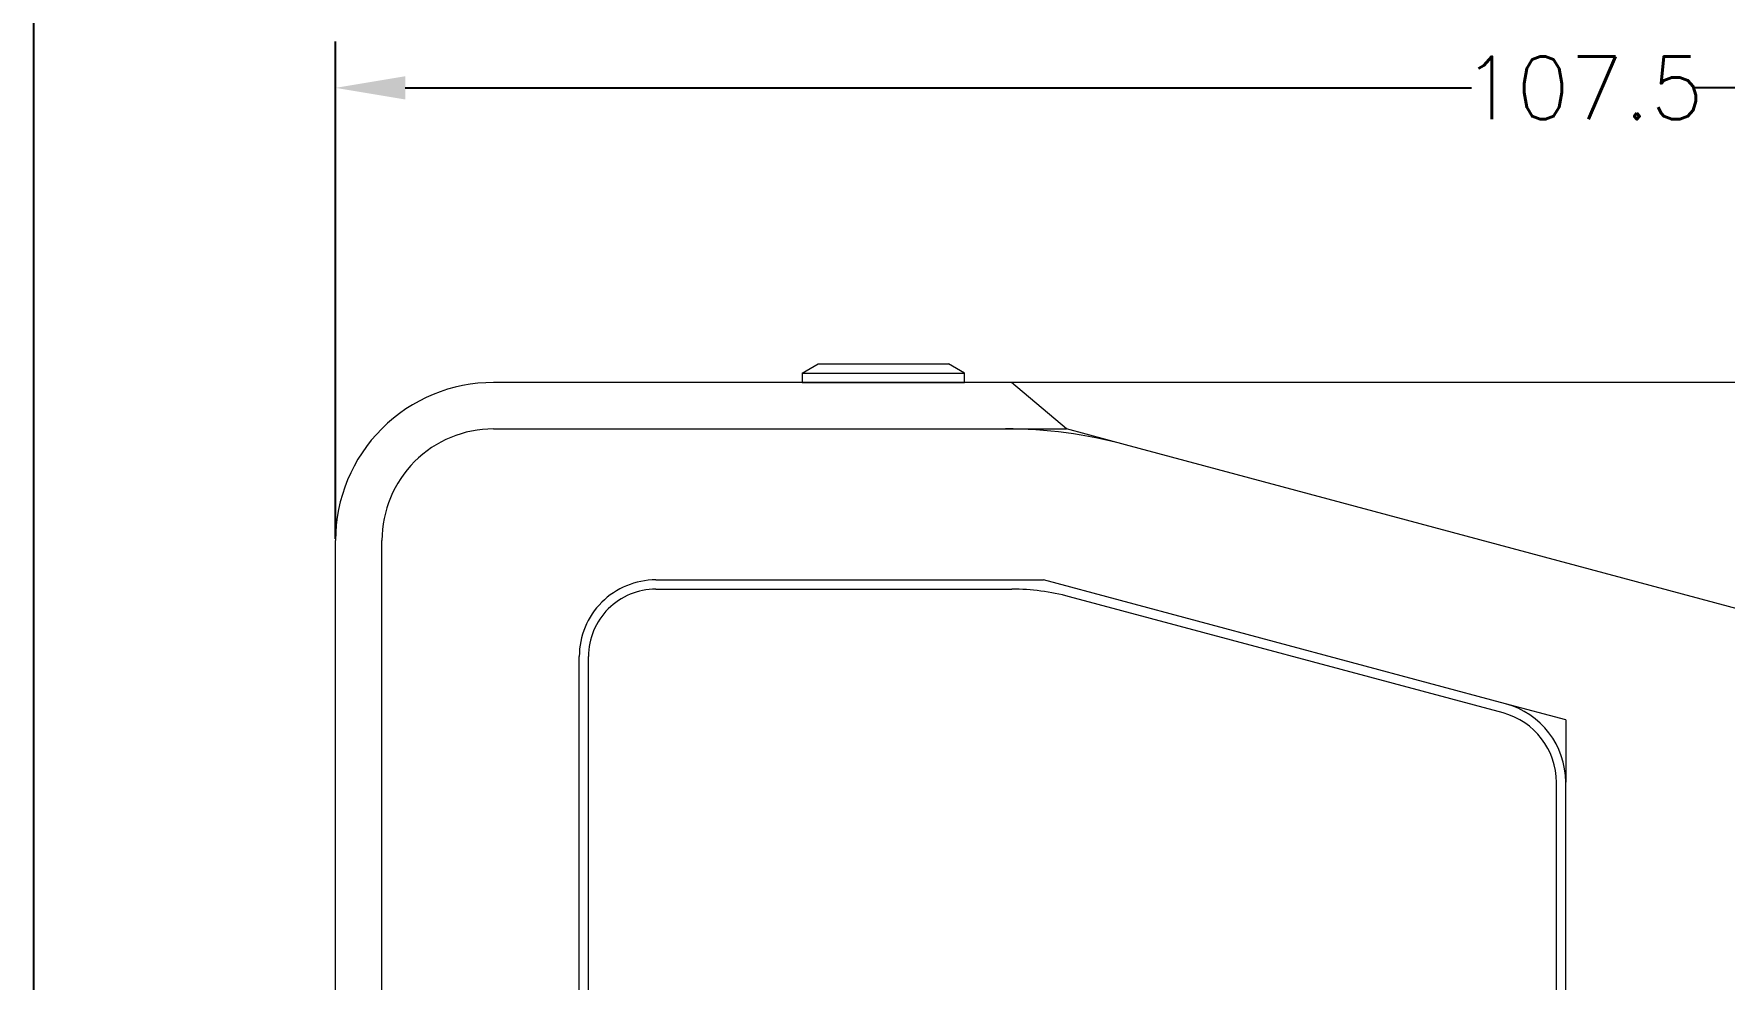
# Model space of a CAD drawing. Extents: x 1.13 to 10.18, y 0.79 to 7.14.
# Drawn here: x 3.425 to 4.518, y 5.446 to 6.057 of the extents above; entities that cross this region are included whole.
import ezdxf

# ---------------------------------------------------------------- set-up
doc = ezdxf.new("R2010")
doc.units = 0
doc.header["$MEASUREMENT"] = 0
doc.header["$PDMODE"] = 3
doc.linetypes.add('DIVIDE', pattern=[23, 20, -1, 0, -1, 0, -1])
doc.layers.add('ﾚｲﾔｰ1', color=7, linetype='Continuous')
doc.styles.get("Standard").update_dxf_attribs({"font": 'txt', "bigfont": 'extfont'})
doc.dimstyles.new('VELDIM1', dxfattribs={"dimtxt": 2.69875, "dimasz": 3, "dimexe": 2, "dimexo": 0.0625, "dimgap": 0.09, "dimtad": 0, "dimdec": 3, "dimdsep": 46, "dimtxsty": 'Standard', "dimcen": 0.09, "dimdle": 5, "dimadec": 0, "dimazin": 0, "dimtfac": 1, "dimtdec": 4, "dimtofl": 0, "dimtmove": 0, "dimatfit": 3, "dimfxl": 0, "dimtolj": 1, "dimtzin": 0, "dimarcsym": 0})

# ---------------------------------------------------------------- blocks, each defined once
blk = doc.blocks.new('*D122')
at = {"layer": 'Defpoints', "color": 0, "ltscale": 0.015015, "transparency": 16777216}
for p in [(3.62, 6.0223), (5.2341, 5.7447), (3.62, 5.7297)]:
    blk.add_point(p, dxfattribs=at)
at = {"layer": 'ﾚｲﾔｰ1', "color": 0, "lineweight": -2, "ltscale": 0.015015, "transparency": 16777216}
for p, q in [((3.62, 5.7306), (3.62, 6.0523)), ((5.2341, 5.7456), (5.2341, 6.0523)), ((3.6651, 6.0223), (4.3548, 6.0223)), ((5.189, 6.0223), (4.4993, 6.0223))]:
    blk.add_line(p, q, dxfattribs=at)
at = {"layer": 'ﾚｲﾔｰ1', "color": 0, "ltscale": 0.015015, "transparency": 16777216}
for points in [[(3.6651, 6.0298), (3.6651, 6.0148), (3.62, 6.0223)], [(5.189, 6.0298), (5.189, 6.0148), (5.2341, 6.0223)]]:
    blk.add_solid(points, dxfattribs=at)
at = {"layer": 'ﾚｲﾔｰ1', "color": 0, "lineweight": 5, "ltscale": 0.015015, "transparency": 16777216, "insert": (4.4271, 6.0223), "char_height": 0.04052, "attachment_point": 5}
blk.add_mtext('\\A1;107.5', dxfattribs=at)
blk = doc.blocks.new('CLUMP33')
at = {"layer": 'ﾚｲﾔｰ1', "lineweight": 18}
for p, q in [((1824.837, 1260.222), (1825.529, 1260.622)), ((1824.837, 1260.222), (1824.837, 1259.822)), ((1824.837, 1260.222), (1831.837, 1260.222)), ((1825.529, 1260.622), (1831.144, 1260.622)), ((1831.837, 1260.222), (1831.144, 1260.622)), ((1831.837, 1259.822), (1831.837, 1260.222)), ((1824.837, 1259.822), (1831.837, 1259.822))]:
    blk.add_line(p, q, dxfattribs=at)
blk = doc.blocks.new('CLUMP37')
at = {"layer": 'ﾚｲﾔｰ1', "lineweight": 18}
for p, q in [((1818.537, 1250.922), (1833.873, 1250.922)), ((1855.039, 1245.589), (1836.357, 1250.595)), ((1815.637, 1156.622), (1815.637, 1248.022)), ((1857.337, 1162.049), (1857.337, 1242.595))]:
    blk.add_line(p, q, dxfattribs=at)
for centre, radius, start, end in [((1818.537, 1248.022), 2.9, 90, 180.00001), ((1833.873, 1241.322), 9.6, 75, 89.99999), ((1854.237, 1242.595), 3.1, 0.00001, 75)]:
    blk.add_arc(centre, radius, start, end, dxfattribs=at)
blk = doc.blocks.new('CLUMP40')
at = {"layer": 'ﾚｲﾔｰ1', "lineweight": 18}
for p, q in [((1904.337, 1259.822), (1811.542, 1259.822)), ((1804.737, 1151.622), (1804.737, 1253.022)), ((1818.537, 1251.322), (1835.237, 1251.322)), ((1855.143, 1245.988), (1835.237, 1251.322)), ((1815.237, 1156.622), (1815.237, 1248.022)), ((1857.737, 1162.037), (1857.737, 1242.608))]:
    blk.add_line(p, q, dxfattribs=at)
at = {"layer": 'ﾚｲﾔｰ1', "color": 4, "lineweight": 5}
blk.add_line((1836.231, 1257.822), (1833.863, 1259.822), dxfattribs=at)
at = {"layer": 'ﾚｲﾔｰ1', "lineweight": 5}
for p, q in [((1811.541, 1257.822), (1833.598, 1257.822)), ((1869.297, 1248.962), (1838.774, 1257.141)), ((1806.737, 1151.622), (1806.737, 1253.022))]:
    blk.add_line(p, q, dxfattribs=at)
at = {"layer": 'ﾚｲﾔｰ1', "color": 4, "linetype": 'DIVIDE', "lineweight": 5}
for p, q in [((1833.598, 1257.822), (1836.231, 1257.822)), ((1838.774, 1257.141), (1836.231, 1257.822)), ((1857.737, 1245.293), (1855.143, 1245.988)), ((1857.737, 1245.293), (1857.737, 1242.608))]:
    blk.add_line(p, q, dxfattribs=at)
at = {"layer": 'ﾚｲﾔｰ1', "lineweight": 18}
for centre, radius, start, end in [((1811.537, 1253.022), 6.8, 89.95509, 179.99999), ((1818.537, 1248.022), 3.3, 90, 180.00001), ((1854.237, 1242.608), 3.5, 0, 75)]:
    blk.add_arc(centre, radius, start, end, dxfattribs=at)
at = {"layer": 'ﾚｲﾔｰ1', "lineweight": 5}
for centre, radius, start, end in [((1811.537, 1253.022), 4.8, 89.94654, 180.00001), ((1833.598, 1237.822), 20, 75, 90)]:
    blk.add_arc(centre, radius, start, end, dxfattribs=at)
blk = doc.blocks.new('*D128')
at = {"layer": 'Defpoints', "color": 0, "ltscale": 0.015015, "transparency": 16777216}
for p in [(3.4248, 6.1274), (5.2341, 5.7447), (3.4248, 5.0458)]:
    blk.add_point(p, dxfattribs=at)
at = {"layer": 'ﾚｲﾔｰ1', "color": 0, "lineweight": -2, "ltscale": 0.015015, "transparency": 16777216}
for p, q in [((3.4248, 5.0467), (3.4248, 6.1574)), ((5.2341, 5.7456), (5.2341, 6.1574)), ((3.4699, 6.1274), (4.2302, 6.1274)), ((5.189, 6.1274), (4.4287, 6.1274))]:
    blk.add_line(p, q, dxfattribs=at)
at = {"layer": 'ﾚｲﾔｰ1', "color": 0, "ltscale": 0.015015, "transparency": 16777216}
for points in [[(3.4699, 6.1349), (3.4699, 6.1199), (3.4248, 6.1274)], [(5.189, 6.1349), (5.189, 6.1199), (5.2341, 6.1274)]]:
    blk.add_solid(points, dxfattribs=at)
at = {"layer": 'ﾚｲﾔｰ1', "color": 0, "lineweight": 5, "ltscale": 0.015015, "transparency": 16777216, "insert": (4.3295, 6.1274), "char_height": 0.04052, "attachment_point": 5}
blk.add_mtext('\\A1;(120.5)', dxfattribs=at)

msp = doc.modelspace()

# ---------------------------------------------------------------- block references
at = {"layer": 'ﾚｲﾔｰ1', "lineweight": 18, "ltscale": 0.015015, "xscale": 0.01501453854914311, "yscale": 0.01501453854914311, "zscale": 0.01501453854914311}
for name in ['CLUMP33', 'CLUMP40', 'CLUMP37']:
    msp.add_blockref(name, (-23.477264, -13.083856), dxfattribs=at)

# ---------------------------------------------------------------- dimensions: what is measured, and where the dimension line sits
at = {"layer": 'ﾚｲﾔｰ1', "color": 5, "lineweight": 5, "ltscale": 0.015015}
dim = msp.add_linear_dim(base=(3.424835, 6.127394), p1=(5.234087, 5.744706), p2=(3.424835, 5.045781), text='(<>)', dimstyle='VELDIM1', override={"dimscale": 0.015015, "dimlfac": 66.602113}, dxfattribs=at)
dim.commit()
dim.dimension.update_dxf_attribs({"geometry": '*D128', "text_midpoint": (4.329461, 6.127394), "dimtype": 160})
dim = msp.add_linear_dim(base=(3.620024, 6.022292), p1=(5.234087, 5.744706), p2=(3.620024, 5.729693), dimstyle='VELDIM1', override={"dimscale": 0.015015, "dimlfac": 66.602113}, dxfattribs=at)
dim.commit()
dim.dimension.update_dxf_attribs({"geometry": '*D122', "text_midpoint": (4.427055, 6.022292), "dimtype": 160})

doc.saveas('drawing.dxf')
